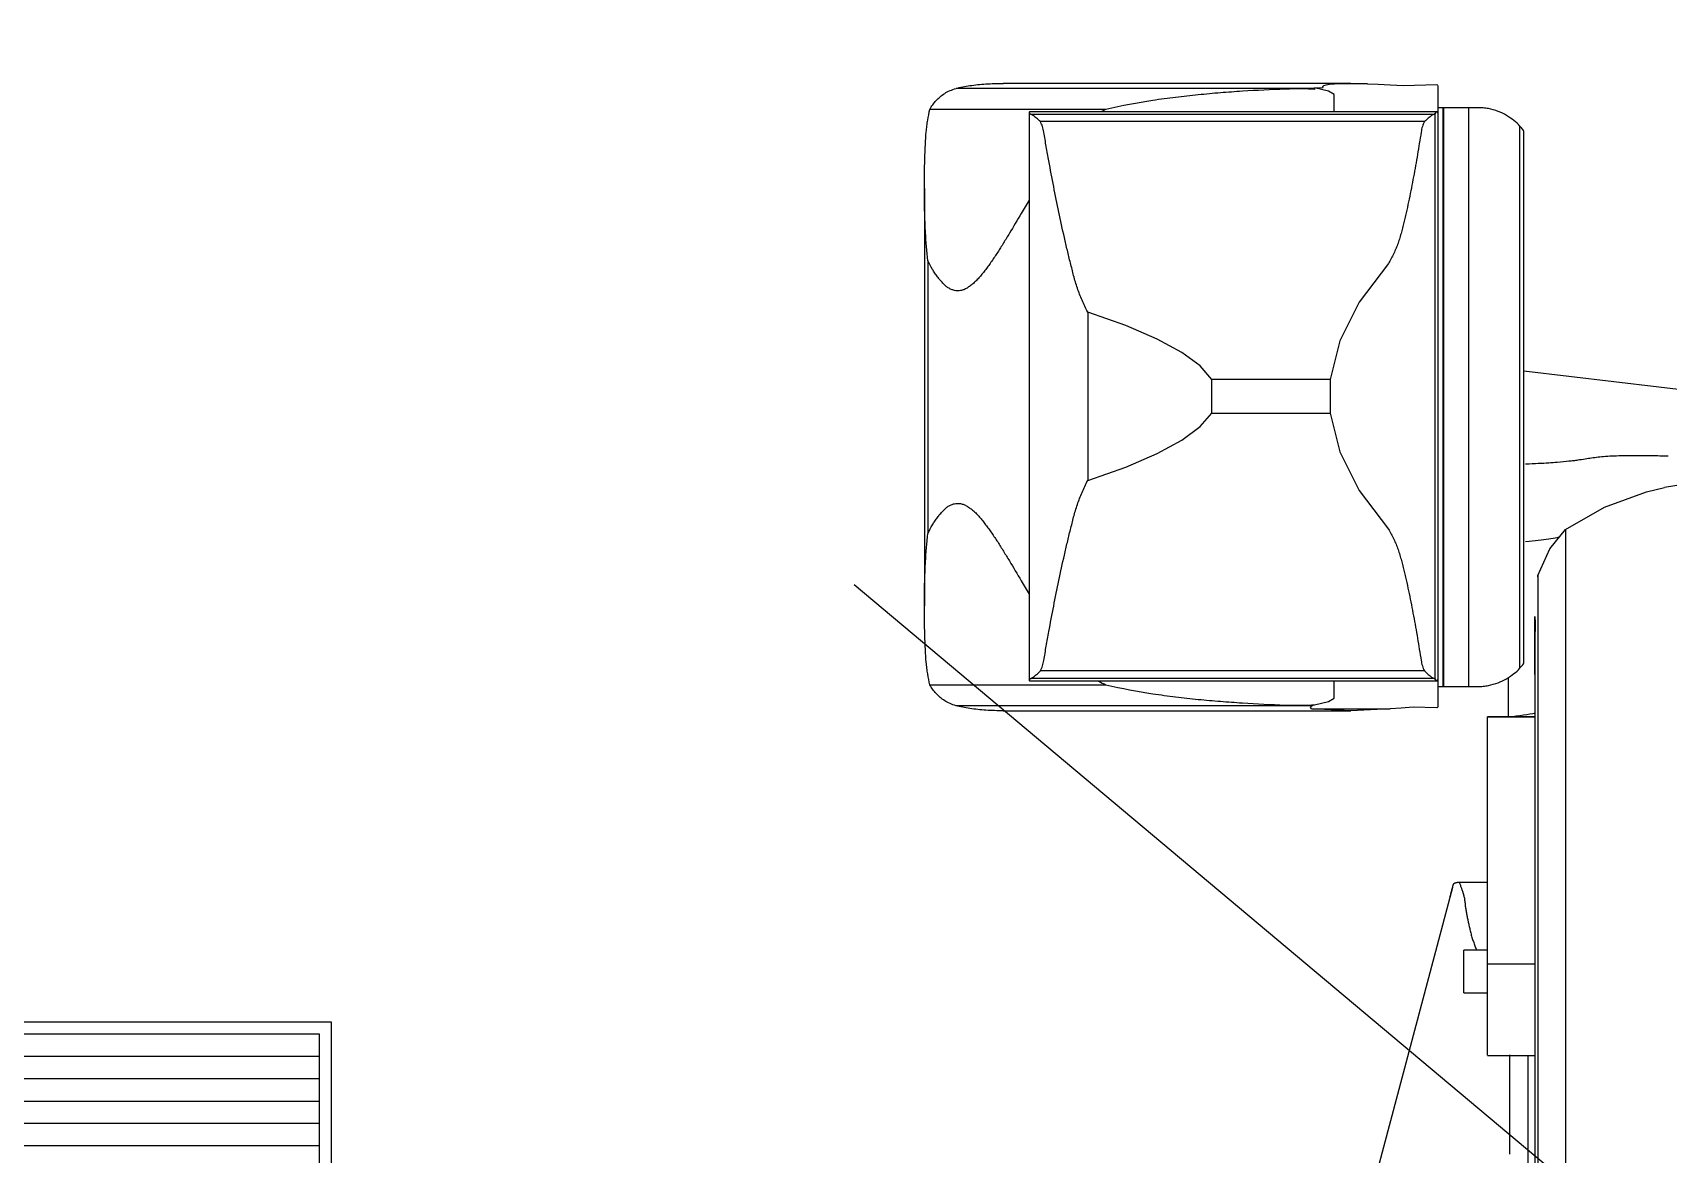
# Model space of a CAD drawing. Header units: metres. Extents: x -22 to 564, y 0 to 143.
# Drawn here: x 24.677 to 26.048, y 36.842 to 37.783 of the extents above; entities that cross this region are included whole.
import ezdxf
from ezdxf.xclip import XClip

# ---------------------------------------------------------------- set-up
doc = ezdxf.new("R2010")
doc.units = ezdxf.units.M
doc.header["$XCLIPFRAME"] = 2
for name, pattern in [('XREF PB NEURO-ONCOLOGIA$0$HIDDE150', [0.24, 0.15, -0.09]), ('XREF PB NEURO-ONCOLOGIA$0$HIDDEN2', [0.1875, 0.125, -0.0625]), ('XREF PB NEURO-ONCOLOGIA$0$XREF PB NEURO-ONCOLOGIA$0$Dash 1_5mm', [3, 1.5, -1.5])]:
    doc.linetypes.add(name, pattern=pattern)
for name, color, linetype in [('XREF  PB CONJ$0$PARQUE', 251, 'Continuous'), ('XREF PB NEURO-ONCOLOGIA$0$CANCELES', 1, 'Continuous'), ('XREF PB NEURO-ONCOLOGIA$0$EQUIPO', 8, 'Continuous'), ('XREF PB NEURO-ONCOLOGIA$0$MOBILIARIO', 161, 'Continuous')]:
    doc.layers.add(name, color=color, linetype=linetype)

# ---------------------------------------------------------------- blocks, each defined once
blk = doc.blocks.new('*U218')
for p, q in [((-763, 1380.7), (-1063.7, 1380.7)), ((-732.6, 1385), (-1024.3, 1385)), ((-763, 1381.3), (-755.8, 1381.5)), ((-763, 1381.3), (-763, 1379.9)), ((-751.5, 1378.5), (-763, 1381.3)), ((-756.1, 1382.4), (-755.2, 1383.2)), ((-755.8, 1381.5), (-756.1, 1382.4)), ((-755.2, 1383.2), (-753.3, 1383.8)), ((-753.3, 1383.8), (-750.4, 1384.3)), ((-746.7, 1375.6), (-751.5, 1378.5)), ((-750.4, 1384.3), (-746.3, 1384.7)), ((-746.7, 1361.1), (-746.7, 1375.6)), ((-746.3, 1384.7), (-732.6, 1385)), ((-718.8, 1384.7), (-746.3, 1384.7)), ((-732.6, 1385), (-718.8, 1384.7)), ((-718.8, 1384.7), (-709.7, 1384.3)), ((-709.7, 1384.3), (-699.6, 1383.9)), ((-699.6, 1383.9), (-688.6, 1383.3)), ((-688.6, 1383.3), (-660.6, 1384)), ((-660.6, 1384), (-660.1, 1383.5)), ((-660.1, 1383.5), (-659.7, 1383)), ((-659.7, 1383), (-659.7, 1359.9)), ((-938, 1363.2), (-1085.6, 1363.2)), ((-1002.4, 1360.9), (-1002.4, 883.9)), ((-660.3, 1361.2), (-1002.1, 1361.2)), ((-662.9, 1359), (-1000.9, 1359)), ((-662.2, 1359.5), (-662.2, 885.4)), ((-659.7, 1359.9), (-659.7, 884.9)), ((-655.4, 1364.6), (-655.4, 878.9)), ((-654.8, 1364.6), (-655.4, 1364.6)), ((-655.4, 1364.6), (-655.4, 878.9)), ((-647.4, 1364.6), (-654.8, 1364.6)), ((-654.8, 1364.6), (-654.8, 878.9)), ((-634, 1364.6), (-647.4, 1364.6)), ((-626.3, 1364.6), (-634, 1364.6)), ((-634, 1364.6), (-634, 878.9)), ((-670.9, 1352.9), (-993, 1352.9)), ((-591.1, 1349.4), (-591.1, 894.1)), ((-587.5, 898.5), (-587.5, 1345)), ((-1090.3, 1296.9), (-1090.3, 946.7)), ((-1087.3, 1236.2), (-1087.3, 1007.4)), ((-701, 1233.8), (-725.7, 1201.4)), ((-725.7, 1201.4), (-742, 1169)), ((-953.3, 1193.1), (-953.3, 1051.8)), ((-921.4, 1181.8), (-953.3, 1193.1)), ((-895.1, 1170.5), (-921.4, 1181.8)), ((-874.3, 1159.2), (-895.1, 1170.5)), ((-742, 1169), (-749.9, 1136.6)), ((-859, 1147.9), (-874.3, 1159.2)), ((-849.3, 1136.6), (-859, 1147.9)), ((-587.5, 1143.7), (-358, 1116.5)), ((-849.3, 1108.3), (-849.3, 1136.6)), ((-749.9, 1136.6), (-849.3, 1136.6)), ((-749.9, 1136.6), (-749.9, 1108.3)), ((-859, 1097), (-849.3, 1108.3)), ((-849.3, 1108.3), (-749.9, 1108.3)), ((-749.9, 1108.3), (-742, 1075.9)), ((-895.1, 1074.4), (-874.3, 1085.7)), ((-874.3, 1085.7), (-859, 1097)), ((-921.4, 1063.1), (-895.1, 1074.4)), ((-742, 1075.9), (-725.7, 1043.5)), ((-953.3, 1051.8), (-921.4, 1063.1)), ((-725.7, 1043.5), (-701, 1011.1)), ((-484.6, 1042.4), (-469.7, 1045.9)), ((-419.2, 1054.3), (-469.7, 1045.9)), ((-552.6, 1010.7), (-519.9, 1029.5)), ((-519.9, 1029.5), (-484.6, 1042.4)), ((-565.7, 994.4), (-552.6, 1010.7)), ((-575.8, 972.1), (-565.7, 994.4)), ((-575.9, 971.1), (-575.8, 972.1)), ((-578.3, 922.3), (-578.3, 937.6)), ((-578.3, 937.6), (-578.3, 909)), ((-578.3, 889.1), (-578.3, 922.3)), ((-578.3, 909), (-578.3, 852.4)), ((-670.9, 892), (-993, 892)), ((-1085.6, 880.4), (-938, 880.4)), ((-1002.1, 883.7), (-660.3, 883.7)), ((-662.9, 885.8), (-1000.9, 885.8)), ((-746.7, 869.3), (-746.7, 883.8)), ((-659.7, 884.9), (-659.7, 861.9)), ((-655.4, 878.9), (-654.8, 878.9)), ((-654.8, 878.9), (-647.4, 878.9)), ((-647.4, 878.9), (-634, 878.9)), ((-634, 878.9), (-626.3, 878.9)), ((-600.4, 853.5), (-600.4, 886.6)), ((-763, 863.7), (-751.5, 866.5)), ((-751.5, 866.5), (-746.7, 869.3)), ((-765.4, 862.8), (-1063.7, 862.8)), ((-1024.3, 858.6), (-732.6, 858.6)), ((-766.5, 861.4), (-765.4, 862.8)), ((-765.5, 860.3), (-766.5, 861.4)), ((-765.5, 860.3), (-699.7, 860.3)), ((-732.6, 858.6), (-765.5, 860.3)), ((-765.4, 862.8), (-764.4, 863.2)), ((-764.4, 863.2), (-763, 863.7)), ((-699.7, 860.3), (-732.6, 858.6)), ((-690.3, 860.8), (-699.7, 860.3)), ((-680.4, 861.5), (-690.3, 860.8)), ((-660.6, 861), (-680.4, 861.5)), ((-660.1, 861.4), (-660.6, 861)), ((-659.7, 861.9), (-660.1, 861.4)), ((-578.2, 853.5), (-618, 853.5)), ((-618, 853.4), (-618, 853.5)), ((-618, 853.4), (-578.2, 853.4)), ((-578.3, 852.4), (-578.3, 777.7)), ((-578.3, 777.7), (-578.3, 680)), ((-641.9, 714.9), (-618, 714.9)), ((-647.3, 710.4), (-752.4, 315.5)), ((-578.3, 680), (-578.3, 562.7)), ((-618, 657.9), (-638, 657.9)), ((-638, 621.9), (-638, 657.9)), ((-618, 569.7), (-618, 646.4)), ((-618, 646.4), (-578.2, 646.4)), ((-638, 621.9), (-618, 621.9)), ((-618, 569.3), (-578.2, 569.3)), ((-599.2, 486.5), (-599.2, 569.9)), ((-584.1, 569.8), (-584.1, 486.5)), ((-578.3, 562.7), (-578.3, 429.7)), ((-584.1, 486.5), (-584.1, 317.7))]:
    blk.add_line(p, q)
for points in [[(-1085.6, 1363.2), (-1084.2, 1365.9), (-1080.8, 1370.7), (-1073.6, 1376.9), (-1067.3, 1379.7), (-1063.7, 1380.7)], [(-1063.7, 1380.7), (-1060.2, 1381.7), (-1052.3, 1383.2), (-1038.9, 1384.7), (-1029.1, 1385), (-1024, 1385)], [(-763, 1379.9), (-766.2, 1380.2), (-773.6, 1380.5), (-782.8, 1380.3), (-787.8, 1380.1)], [(-1002.4, 1360.9), (-1002.4, 1361.2), (-1002.2, 1361.2), (-1001.8, 1361.2)], [(-1001.8, 1359.8), (-1002.2, 1360.3), (-1002.4, 1360.7), (-1002.4, 1360.9)], [(-1000.9, 1359), (-1001.1, 1359.2), (-1001.5, 1359.5), (-1001.7, 1359.7), (-1001.8, 1359.8)], [(-993, 1352.9), (-994.1, 1354), (-996.3, 1355.9), (-999.1, 1358.1), (-1000.4, 1358.8), (-1000.9, 1359)], [(-938, 1363.2), (-939.3, 1362.6), (-940.5, 1362), (-941.8, 1361.3)], [(-662.9, 1359), (-663.4, 1358.8), (-664.8, 1358.1), (-667.6, 1355.9), (-669.8, 1354), (-670.9, 1352.9)], [(-662.2, 1359.5), (-662.3, 1359.4), (-662.5, 1359.3), (-662.8, 1359.1), (-662.9, 1359)], [(-659.7, 1359.9), (-659.7, 1360.8), (-660.2, 1361.7), (-661.4, 1360.6), (-662.2, 1359.5)], [(-617.3, 1363.8), (-618.7, 1364), (-621.7, 1364.5), (-624.7, 1364.6), (-626.3, 1364.6)], [(-602, 1358.1), (-604.2, 1359.4), (-609, 1361.7), (-614.5, 1363.2), (-617.3, 1363.8)], [(-591.1, 1349.4), (-592.4, 1350.9), (-595.6, 1353.8), (-599.7, 1356.6), (-602, 1358.1)], [(-990.1, 1344), (-990.3, 1345.7), (-991.1, 1348.8), (-992.3, 1351.6), (-993, 1352.9)], [(-670.9, 1352.9), (-671.6, 1351.6), (-672.7, 1348.8), (-673.5, 1345.7), (-673.7, 1344)], [(-587.5, 1345), (-587.5, 1345.1), (-588.1, 1346), (-590, 1348.1), (-591.1, 1349.4)], [(-985.9, 1319.9), (-986.7, 1323.9), (-988.1, 1331.9), (-989.4, 1340), (-990.1, 1344)], [(-575.5, 1066), (-578.6, 1065.8), (-582.1, 1065.7), (-586.1, 1065.5)], [(-559.7, 1066.9), (-561.8, 1066.8), (-566.4, 1066.5), (-572.2, 1066.1), (-575.5, 1066)], [(-549.8, 1067.9), (-552.5, 1067.5), (-555.7, 1067.2), (-559.7, 1066.9)], [(-542.4, 1068.8), (-543.5, 1068.6), (-545.9, 1068.3), (-548.4, 1068), (-549.8, 1067.9)], [(-536.2, 1069.7), (-538.1, 1069.4), (-540.2, 1069.1), (-542.4, 1068.8)], [(-552.6, 1010.6), (-552.6, 1010.7), (-552.6, 1010.7), (-552.6, 1010.7)], [(-575.8, 971.9), (-575.8, 972.1), (-575.8, 972.1), (-575.8, 972.1)], [(-990.1, 900.8), (-989.4, 904.9), (-988.1, 912.9), (-986.7, 921), (-985.9, 925)], [(-1000.9, 885.8), (-1000.4, 886), (-999.1, 886.7), (-996.3, 888.9), (-994.1, 890.9), (-993, 892)], [(-993, 892), (-992.3, 893.3), (-991.1, 896.1), (-990.3, 899.2), (-990.1, 900.8)], [(-673.7, 900.8), (-673.5, 899.2), (-672.7, 896.1), (-671.6, 893.3), (-670.9, 892)], [(-670.9, 892), (-669.8, 890.9), (-667.6, 888.9), (-664.8, 886.7), (-663.5, 886), (-662.9, 885.8)], [(-602, 885.5), (-599.7, 886.9), (-595.6, 889.7), (-592.4, 892.7), (-591.1, 894.1)], [(-591.1, 894.1), (-590, 895.5), (-588.1, 897.6), (-587.5, 898.4), (-587.5, 898.5)], [(-1063.7, 862.8), (-1067.3, 863.9), (-1073.6, 866.7), (-1080.8, 872.8), (-1084.2, 877.7), (-1085.6, 880.4)], [(-1002.4, 883.9), (-1002.4, 884.2), (-1002.2, 884.5), (-1001.8, 885.1)], [(-1001.8, 883.7), (-1002.2, 883.6), (-1002.4, 883.7), (-1002.4, 883.9)], [(-1001.8, 885.1), (-1001.7, 885.2), (-1001.5, 885.4), (-1001.1, 885.7), (-1000.9, 885.8)], [(-944.1, 883.4), (-942.1, 882.3), (-940, 881.3), (-938, 880.4)], [(-662.9, 885.8), (-662.8, 885.8), (-662.5, 885.6), (-662.3, 885.4), (-662.2, 885.4)], [(-662.2, 885.4), (-661.4, 884.3), (-660.2, 883.2), (-659.7, 884), (-659.7, 884.9)], [(-626.3, 878.9), (-624.7, 879), (-621.7, 879.1), (-618.7, 879.5), (-617.3, 879.8)], [(-617.3, 879.8), (-614.5, 880.4), (-609, 881.9), (-604.2, 884.2), (-602, 885.5)], [(-1024, 858.6), (-1029.1, 858.6), (-1038.9, 858.9), (-1052.3, 860.4), (-1060.2, 861.9), (-1063.7, 862.8)], [(-787.8, 863.4), (-782.8, 863.2), (-773.6, 863.1), (-766.2, 863.4), (-763, 863.7)], [(-600.4, 853.5), (-591.3, 854.6), (-583.8, 855.7), (-577.7, 856.8)]]:
    blk.add_open_spline(points, degree=3)
for points, knots in [([(-787.8, 1380.1), (-799.5, 1379.7), (-817.5, 1378.8), (-841.9, 1377.1), (-860.6, 1375.4), (-879.5, 1373.3), (-905.1, 1369.9), (-924.7, 1366.1), (-938, 1363.2)], [0, 0, 0, 0, 0.25, 0.375, 0.5, 0.625, 0.75, 1, 1, 1, 1]), ([(-1089.4, 1333.7), (-1089.3, 1337.3), (-1088.9, 1342.6), (-1088.2, 1349.3), (-1087.3, 1355.7), (-1086.4, 1360.3), (-1085.6, 1363.2)], [0, 0, 0, 0, 0.333333, 0.5, 0.666667, 1, 1, 1, 1]), ([(-655.4, 1364.6), (-655.4, 1364.6), (-657.2, 1364.6), (-658.1, 1364.6), (-659, 1364.6), (-659.3, 1364.6)], [0, 0, 0, 0, 0.0922607, 0.1798177, 0.2021493, 0.2021493, 0.2021493, 0.2021493]), ([(-1087.3, 1236.2), (-1088.2, 1244), (-1089.2, 1255.9), (-1089.9, 1272.2), (-1090.2, 1284.4), (-1090.3, 1296.7), (-1090.2, 1313.1), (-1089.8, 1325.4), (-1089.4, 1333.7)], [0, 0, 0, 0, 0.25, 0.375, 0.5, 0.625, 0.75, 1, 1, 1, 1]), ([(-673.7, 1344), (-674.7, 1337.8), (-676.7, 1325.3), (-680, 1306.6), (-683.1, 1291.1), (-685.4, 1280.2), (-686.8, 1274), (-687.9, 1269.4), (-689.1, 1264.8), (-690.2, 1260.1), (-691.5, 1255.5), (-693, 1251), (-694.7, 1246.6), (-697.2, 1240.8), (-699.4, 1236.6), (-701, 1233.8)], [0, 0, 0, 0, 0.166667, 0.333333, 0.5, 0.583333, 0.625, 0.666667, 0.708333, 0.75, 0.791667, 0.833333, 0.875, 0.916667, 1, 1, 1, 1]), ([(-953.3, 1193.1), (-955, 1196.4), (-957.3, 1201.3), (-960.1, 1208), (-962, 1213.2), (-963.7, 1218.4), (-965.1, 1223.7), (-966.4, 1229), (-967.8, 1234.3), (-969.1, 1239.6), (-970.8, 1246.7), (-973.7, 1259.2), (-977.5, 1277), (-981.9, 1298.4), (-984.6, 1312.7), (-985.9, 1319.9)], [0, 0, 0, 0, 0.083333, 0.125, 0.166667, 0.208333, 0.25, 0.291667, 0.333333, 0.375, 0.416667, 0.5, 0.666667, 0.833333, 1, 1, 1, 1]), ([(-1002.4, 1287.1), (-1004.6, 1283.4), (-1010.2, 1273.9), (-1017.3, 1261.9), (-1023.1, 1252.4), (-1026.4, 1247.1), (-1028.8, 1243.3), (-1031.3, 1239.5), (-1033.8, 1235.8), (-1036.3, 1232.2), (-1038.4, 1229.4), (-1040.1, 1227.2), (-1041.8, 1225.1), (-1044, 1222.5), (-1046.1, 1220.1), (-1047.9, 1218.4), (-1049.2, 1217.2), (-1050.5, 1216.1), (-1052.3, 1214.8), (-1054.5, 1213.2), (-1057.2, 1211.8), (-1059.9, 1211), (-1062.5, 1210.8), (-1065.1, 1211.2), (-1067.3, 1211.9), (-1069, 1212.7), (-1070.6, 1213.6), (-1072.6, 1215.1), (-1074.9, 1217.4), (-1077.2, 1220), (-1079.4, 1222.8), (-1081.5, 1225.7), (-1084.2, 1230), (-1086.1, 1233.6), (-1087.3, 1236.2)], [0.2129234, 0.2129234, 0.2129234, 0.2129234, 0.2727273, 0.3636364, 0.4090909, 0.4318182, 0.4545455, 0.4772727, 0.5, 0.5227273, 0.5454545, 0.5568182, 0.5681818, 0.5909091, 0.6136364, 0.625, 0.6363636, 0.6477273, 0.6590909, 0.6818182, 0.7045455, 0.7272727, 0.75, 0.7727273, 0.7954545, 0.8068182, 0.8181818, 0.8409091, 0.8636364, 0.8863636, 0.9090909, 0.9318182, 0.9545455, 1, 1, 1, 1]), ([(-466.5, 1072.1), (-468.7, 1072.2), (-475.7, 1072.4), (-485.7, 1072.6), (-496.1, 1072.6), (-504, 1072.5), (-511.8, 1072.3), (-519.1, 1071.9), (-525.5, 1071.3), (-530.8, 1070.6), (-534.3, 1070), (-536.2, 1069.7)], [-0.3260865, -0.3260865, -0.3260865, -0.3260865, -0.3043478, -0.2608696, -0.2391304, -0.2173913, -0.1956522, -0.173913, -0.1521739, -0.1304348, -0.1086957, -0.1086957, -0.1086957, -0.1086957]), ([(-985.9, 925), (-984.6, 932.2), (-981.9, 946.4), (-977.5, 967.9), (-973.7, 985.7), (-970.8, 998.1), (-969.1, 1005.2), (-967.8, 1010.6), (-966.4, 1015.9), (-965.1, 1021.2), (-963.7, 1026.5), (-962, 1031.7), (-960.1, 1036.8), (-957.3, 1043.6), (-955, 1048.5), (-953.3, 1051.8)], [0, 0, 0, 0, 0.166667, 0.333333, 0.5, 0.583333, 0.625, 0.666667, 0.708333, 0.75, 0.791667, 0.833333, 0.875, 0.916667, 1, 1, 1, 1]), ([(-1087.3, 1007.4), (-1086.1, 1010), (-1084.2, 1013.5), (-1081.5, 1017.8), (-1079.4, 1020.8), (-1077.2, 1023.6), (-1074.9, 1026.2), (-1072.6, 1028.5), (-1070.6, 1030), (-1069, 1030.9), (-1067.3, 1031.6), (-1065.1, 1032.4), (-1062.5, 1032.7), (-1059.9, 1032.5), (-1057.2, 1031.7), (-1054.5, 1030.3), (-1052.3, 1028.8), (-1050.5, 1027.4), (-1049.2, 1026.3), (-1047.9, 1025.2), (-1046.1, 1023.5), (-1044, 1021.1), (-1041.8, 1018.5), (-1040.1, 1016.3), (-1038.9, 1014.7), (-1037.6, 1013), (-1035.9, 1010.7), (-1033.8, 1007.8), (-1031.3, 1004), (-1028.8, 1000.3), (-1026.4, 996.4), (-1023.1, 991.1), (-1017.3, 981.7), (-1010.2, 969.7), (-1004.6, 960.2), (-1002.4, 956.4)], [0, 0, 0, 0, 0.0454545, 0.0681818, 0.0909091, 0.1136364, 0.1363636, 0.1590909, 0.1818182, 0.1931818, 0.2045455, 0.2272727, 0.25, 0.2727273, 0.2954545, 0.3181818, 0.3409091, 0.3522727, 0.3636364, 0.375, 0.3863636, 0.4090909, 0.4318182, 0.4431818, 0.4545455, 0.4659091, 0.4772727, 0.5, 0.5227273, 0.5454545, 0.5681818, 0.5909091, 0.6363636, 0.7272727, 0.7870766, 0.7870766, 0.7870766, 0.7870766]), ([(-1089.4, 909.9), (-1089.8, 918.1), (-1090.2, 930.4), (-1090.3, 946.9), (-1090.2, 959.1), (-1089.9, 971.4), (-1089.2, 987.6), (-1088.2, 999.5), (-1087.3, 1007.4)], [0, 0, 0, 0, 0.25, 0.375, 0.5, 0.625, 0.75, 1, 1, 1, 1]), ([(-701, 1011.1), (-699.4, 1008.3), (-697.2, 1004.1), (-694.7, 998.3), (-693, 993.9), (-691.5, 989.3), (-690.2, 984.7), (-689.1, 980.1), (-687.9, 975.5), (-686.8, 970.8), (-685.4, 964.6), (-683.1, 953.8), (-680, 938.2), (-676.7, 919.5), (-674.7, 907.1), (-673.7, 900.8)], [0, 0, 0, 0, 0.083333, 0.125, 0.166667, 0.208333, 0.25, 0.291667, 0.333333, 0.375, 0.416667, 0.5, 0.666667, 0.833333, 1, 1, 1, 1]), ([(-586.1, 1000.5), (-582.1, 1000.9), (-575, 1001.6), (-566.4, 1002.8), (-561.1, 1003.7), (-558.5, 1004.2), (-557.9, 1004.4)], [0.01130214, 0.01130214, 0.01130214, 0.01130214, 0.02173913, 0.0326087, 0.04347826, 0.04678439, 0.04678439, 0.04678439, 0.04678439]), ([(-552.6, 1010.7), (-552.6, 1010.7), (-552.6, 1010.6), (-552.6, 1009.6), (-552.6, 1007.2), (-552.6, 1004.2), (-552.6, 1001.2), (-552.6, 998.5), (-552.6, 996), (-552.6, 993.8), (-552.6, 992), (-552.6, 990.2), (-552.6, 988.3), (-552.6, 986.4), (-552.6, 983.6), (-552.6, 979.9), (-552.6, 975.2), (-552.6, 970.1), (-552.6, 962.7), (-552.6, 948.7), (-552.6, 925), (-552.6, 890.7), (-552.6, 851), (-552.6, 791.3), (-552.6, 721.9), (-552.6, 644.4), (-552.6, 582.5), (-552.5, 517.2), (-552.6, 448.9), (-552.6, 378), (-552.6, 305), (-552.6, 230.2), (-552.6, 128.8), (-552.6, 51.5), (-552.6, 0)], [-0.6488628, -0.6488628, -0.6488628, -0.6488628, -0.640625, -0.625, -0.609375, -0.59375, -0.5859375, -0.578125, -0.5703125, -0.5664062, -0.5625, -0.5585938, -0.5546875, -0.5507812, -0.546875, -0.5390625, -0.53125, -0.5234375, -0.515625, -0.5, -0.46875, -0.4375, -0.40625, -0.375, -0.3125, -0.28125, -0.25, -0.21875, -0.1875, -0.15625, -0.125, -0.09375, -0.0625, 0, 0, 0, 0]), ([(-575.8, 972.1), (-575.8, 972.1), (-575.8, 972.1), (-575.8, 971.4), (-575.8, 969.4), (-575.8, 966.2), (-575.8, 962.5), (-575.8, 958.8), (-575.8, 955.7), (-575.8, 952.2), (-575.8, 948.4), (-575.8, 944.3), (-575.8, 938.4), (-575.8, 930), (-575.8, 914.8), (-575.8, 892.4), (-575.8, 859.8), (-575.8, 821.8), (-575.8, 778.8), (-575.8, 731.1), (-575.8, 661.7), (-575.8, 565), (-575.8, 435.5), (-575.8, 319.2), (-575.8, 222.7), (-575.8, 124.6), (-575.8, 49.8), (-575.8, 0)], [-0.6448547, -0.6448547, -0.6448547, -0.6448547, -0.640625, -0.625, -0.609375, -0.59375, -0.578125, -0.5703125, -0.5625, -0.5546875, -0.546875, -0.5390625, -0.53125, -0.515625, -0.5, -0.46875, -0.4375, -0.40625, -0.375, -0.34375, -0.3125, -0.25, -0.1875, -0.125, -0.09375, -0.0625, 0, 0, 0, 0]), ([(-578.2, 935), (-578.2, 935), (-578.2, 934.9), (-578.2, 933.4), (-578.2, 929.4), (-578.2, 926.6), (-578.2, 925.1)], [0.35898427, 0.35898427, 0.35898427, 0.35898427, 0.36363636, 0.39393939, 0.40909091, 0.42424242, 0.42424242, 0.42424242, 0.42424242]), ([(-1085.6, 880.4), (-1086.4, 883.3), (-1087.3, 887.8), (-1088.2, 894.3), (-1088.9, 900.9), (-1089.3, 906.2), (-1089.4, 909.9)], [0, 0, 0, 0, 0.333333, 0.5, 0.666667, 1, 1, 1, 1]), ([(-938, 880.4), (-924.7, 877.4), (-905.1, 873.7), (-879.5, 870.2), (-860.6, 868.1), (-841.9, 866.5), (-817.5, 864.8), (-799.5, 863.8), (-787.8, 863.4)], [0, 0, 0, 0, 0.25, 0.375, 0.5, 0.625, 0.75, 1, 1, 1, 1]), ([(-659.3, 878.9), (-659, 878.9), (-658.1, 878.9), (-657.2, 878.9), (-655.4, 878.9), (-655.4, 878.9)], [-0.2021493, -0.2021493, -0.2021493, -0.2021493, -0.1798177, -0.0922607, 0, 0, 0, 0]), ([(-618, 646.4), (-618, 672.3), (-618, 703.7), (-618, 728.9), (-618, 745), (-618, 788.8), (-618, 828.3), (-618, 843.5), (-618, 853.4)], [-0.552695, -0.552695, -0.552695, -0.552695, -0.4623639, -0.3826387, -0.2891596, -0.1797665, -0.0713046, 0, 0, 0, 0]), ([(-649.7, 700.9), (-649.7, 701), (-649.6, 701.3), (-649.5, 701.8), (-649.4, 702.4), (-649.2, 703.1), (-649, 704.1), (-648.7, 705), (-648.5, 706), (-648.3, 706.7), (-648.2, 707.2), (-648, 707.6), (-648, 707.9), (-647.9, 708.3), (-647.8, 708.7), (-647.6, 709.2), (-647.5, 709.8), (-647.3, 710.5), (-647.1, 711.2), (-646.9, 711.9), (-646.8, 712.3), (-646.6, 712.8), (-646.5, 713.1), (-646.4, 713.3), (-646.3, 713.5), (-646.2, 713.7), (-646.1, 713.8), (-645.9, 714), (-645.7, 714.1), (-645.5, 714.1), (-645.3, 714.2), (-645.1, 714.2), (-644.9, 714.3), (-644.8, 714.3), (-644.5, 714.4), (-644.2, 714.5), (-643.9, 714.5), (-643.5, 714.6), (-643.1, 714.7), (-642.6, 714.8), (-642.1, 714.8), (-641.9, 714.9)], [-0.4092014, -0.4092014, -0.4092014, -0.4092014, -0.40625, -0.390625, -0.375, -0.359375, -0.34375, -0.3125, -0.296875, -0.28125, -0.265625, -0.2578125, -0.25, -0.2421875, -0.234375, -0.21875, -0.203125, -0.1875, -0.15625, -0.140625, -0.125, -0.109375, -0.09375, -0.0859375, -0.078125, -0.0703125, -0.0625, -0.0546875, -0.0507812, -0.046875, -0.0429688, -0.0410156, -0.0390625, -0.0351562, -0.03125, -0.0273438, -0.0234375, -0.0195312, -0.015625, -0.0078125, 0, 0, 0, 0]), ([(-641.9, 714.9), (-641.6, 714.2), (-641, 712.8), (-640.3, 710.8), (-639.7, 709.2), (-639.3, 707.9), (-638.9, 706.7), (-638.6, 705.8), (-638.4, 705.1), (-638.2, 704.4), (-637.9, 703.4), (-637.6, 702.1), (-637.3, 700.5), (-637.1, 698.9), (-636.9, 697.2), (-636.7, 695.5), (-636.6, 694.1), (-636.4, 693.1), (-636.3, 692.6), (-636.3, 692.2), (-636.2, 691.8), (-636.1, 691.3), (-635.9, 690.4), (-635.7, 689.1), (-635.4, 687.5), (-635, 685.4), (-634.5, 682.8), (-633.8, 679.5), (-633, 676), (-632.1, 672.2), (-631.1, 668.5), (-629.9, 664.9), (-628.7, 661.5), (-627.7, 659.1), (-627.2, 657.9), (-627.2, 657.8)], [-1, -1, -1, -1, -0.95, -0.9, -0.875, -0.85, -0.825, -0.8125, -0.8, -0.7875, -0.775, -0.75, -0.725, -0.7, -0.675, -0.65, -0.625, -0.6125, -0.60625, -0.6, -0.59375, -0.5875, -0.575, -0.55, -0.525, -0.5, -0.45, -0.4, -0.35, -0.3, -0.25, -0.2, -0.15, -0.1, -0.0939824, -0.0939824, -0.0939824, -0.0939824]), ([(-650.5, 697.4), (-650.5, 697.5), (-650.5, 697.7), (-650.4, 697.9), (-650.4, 698.1)], [-0.48811785, -0.48811785, -0.48811785, -0.48811785, -0.484375, -0.47448657, -0.47448657, -0.47448657, -0.47448657])]:
    blk.add_open_spline(points, degree=3, knots=knots)
blk = doc.blocks.new('XREF PB NEURO-ONCOLOGIA$0$A$C629eb517')
at = {"linetype": 'Continuous'}
for p, q in [((-0.01, 0.085), (-0.01, -0.415)), ((-0.01, 0.085), (0.39, 0.085)), ((0.39, 0.085), (0.39, -0.415)), ((0, 0.075), (0, -0.155)), ((0, 0.075), (0.38, 0.075)), ((0, 0.075), (0.38, 0.075)), ((0.38, 0.075), (0.38, -0.155)), ((0, 0.0562), (0.38, 0.0562)), ((0, 0.0375), (0.38, 0.0375)), ((0, 0.0187), (0.38, 0.0187)), ((0, 0), (0.38, 0)), ((0, -0.0187), (0.38, -0.0187)), ((0, -0.0375), (0.38, -0.0375)), ((0, -0.0563), (0.38, -0.0563)), ((0, -0.075), (0.38, -0.075)), ((0, -0.0938), (0.38, -0.0938)), ((0, -0.1125), (0.38, -0.1125)), ((0, -0.1313), (0.38, -0.1313)), ((0, -0.15), (0.38, -0.15)), ((0, -0.155), (0.38, -0.155)), ((-0.01, -0.165), (0.39, -0.165))]:
    blk.add_line(p, q, dxfattribs=at)
at = {"linetype": 'XREF PB NEURO-ONCOLOGIA$0$HIDDE150'}
for p, q in [((0, -0.175), (0.38, -0.175)), ((0, -0.175), (0, -0.405)), ((0.38, -0.175), (0.38, -0.405)), ((0, -0.405), (0.38, -0.405)), ((-0.01, -0.415), (0.39, -0.415))]:
    blk.add_line(p, q, dxfattribs=at)
at = {"linetype": 'XREF PB NEURO-ONCOLOGIA$0$HIDDEN2'}
for p, q in [((0, -0.1875), (0.38, -0.1875)), ((0, -0.2063), (0.38, -0.2063)), ((0, -0.225), (0.38, -0.225)), ((0, -0.2438), (0.38, -0.2438)), ((0, -0.2625), (0.38, -0.2625)), ((0, -0.2813), (0.38, -0.2813)), ((0, -0.3), (0.38, -0.3)), ((0, -0.3188), (0.38, -0.3188)), ((0, -0.3375), (0.38, -0.3375)), ((0, -0.3563), (0.38, -0.3563)), ((0, -0.375), (0.38, -0.375)), ((0, -0.3938), (0.38, -0.3938))]:
    blk.add_line(p, q, dxfattribs=at)
blk = doc.blocks.new('XREF PB NEURO-ONCOLOGIA')
at = {"layer": 'XREF PB NEURO-ONCOLOGIA$0$CANCELES', "color": 1, "linetype": 'XREF PB NEURO-ONCOLOGIA$0$XREF PB NEURO-ONCOLOGIA$0$Dash 1_5mm', "true_color": 0xff0000}
blk.add_line((2.8817, 18.9862), (5.7316, 22.3825), dxfattribs=at)
at = {"layer": 'XREF PB NEURO-ONCOLOGIA$0$EQUIPO', "xscale": 0.0009999999999940395, "yscale": 0.0009999999999940395, "zscale": 0.0009999999999940395, "rotation": 270}
blk.add_blockref('*U218', (2.8817, 18.9862), dxfattribs=at)
at = {"layer": 'XREF PB NEURO-ONCOLOGIA$0$MOBILIARIO', "rotation": 270}
blk.add_blockref('XREF PB NEURO-ONCOLOGIA$0$A$C629eb517', (3.3942, 20.9639), dxfattribs=at)
blk = doc.blocks.new('XREF  PB CONJ')
at = {"layer": 'XREF  PB CONJ$0$PARQUE', "true_color": 0x136734}
h = blk.add_hatch(dxfattribs=at)
h.set_pattern_fill('CROSS', color=116, scale=0.02, angle=90)
edge = h.paths.add_edge_path()
edge.add_line((3.5883, 104.6056), (1.6936, 104.3684))
edge.add_line((1.6936, 104.3684), (2.4784, 17.6083))
edge.add_line((2.4784, 17.6083), (97.731, 17.9336))
edge.add_arc((97.7247, 19.237), 1.3034, 270.2752, 363.1006)
edge.add_line((99.0262, 19.3075), (96.4762, 19.3078))
edge.add_line((96.4762, 19.3078), (96.602, 20.224))
edge.add_line((96.602, 20.224), (62.4128, 20.224))
edge.add_arc((58.6329, 24.6535), 5.8231, 229.52466, 310.47534, ccw=False)
edge.add_line((54.8531, 20.224), (26.2527, 20.2188))
edge.add_line((26.2527, 20.2188), (4.2837, 20.0304))
edge.add_line((4.2837, 20.0304), (4.055, 46.6913))
edge.add_line((4.055, 46.6913), (2.3881, 46.6912))
edge.add_line((2.3881, 46.6912), (2.3881, 54.8033))
edge.add_line((2.3881, 54.8033), (3.9854, 54.8034))
edge.add_line((3.9854, 54.8034), (3.7464, 82.6679))
edge.add_line((3.7464, 82.6679), (3.6185, 95.2556))
edge.add_line((3.6185, 95.2556), (3.5883, 104.6056))

msp = doc.modelspace()

# ---------------------------------------------------------------- block references
at = {"rotation": 90}
msp.add_blockref('XREF PB NEURO-ONCOLOGIA', (45.501, 33.4734), dxfattribs=at)

# ---------------------------------------------------------------- next in the draw order: block references
ref = msp.add_blockref('XREF  PB CONJ', (67.8976, 28.71, 0), dxfattribs=dict(rotation=89.50849308405942))
XClip(ref).set_block_clipping_path([(-2.936402334, 82.9334608569), (21.1250270707, 82.9334608569), (21.1250270707, 49.0397586863), (26.6296707885, 49.0397586863), (26.6284018429, 17.4712422498), (-2.8531787476, 17.4341989701)])

doc.saveas('drawing.dxf')
